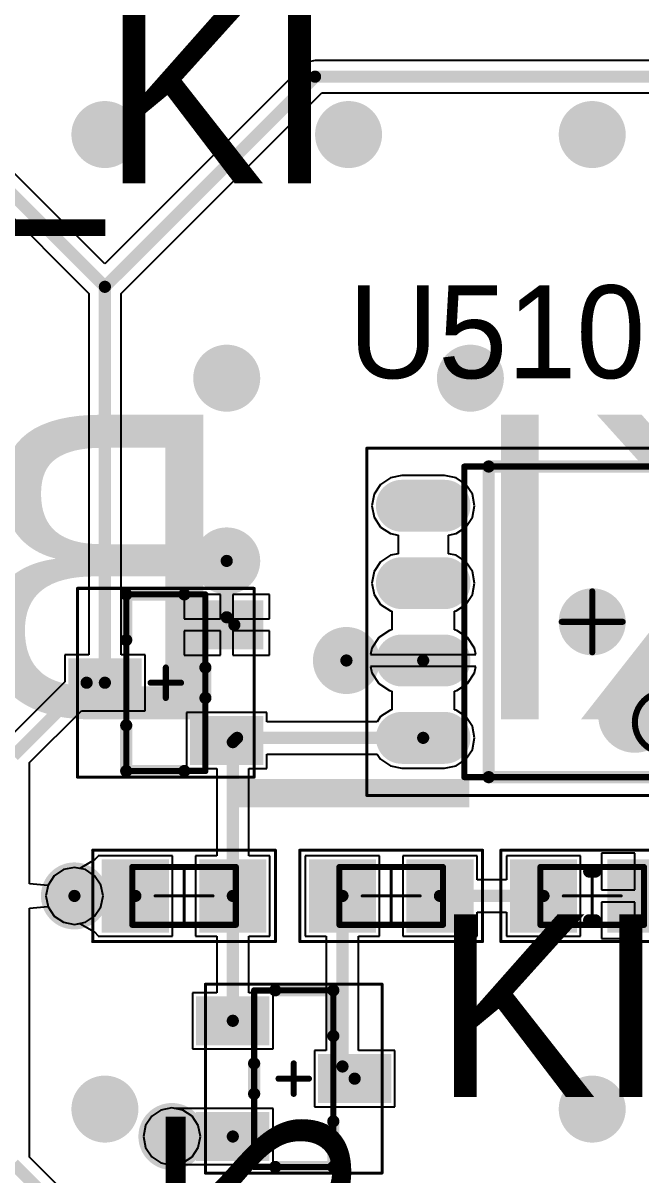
# Model space of a CAD drawing. Header units: millimetres. Extents: x 372 to 687, y 380 to 482.
# Drawn here: x 622.66 to 632.8, y 446.92 to 465.83 of the extents above; entities that cross this region are included whole.
import ezdxf

# ---------------------------------------------------------------- set-up
doc = ezdxf.new("R2010")
doc.units = ezdxf.units.MM
for name, color, linetype in [('BottomLayer', 5, 'Continuous'), ('BottomOverlay', 54, 'Continuous'), ('InternalPlane1', 76, 'Continuous'), ('InternalPlane2', 16, 'Continuous'), ('Mechanical13', 56, 'Continuous'), ('Mechanical15', 56, 'Continuous'), ('MultiLayer', 9, 'Continuous'), ('PadHoleLayer', 156, 'Continuous'), ('TopLayer', 1, 'Continuous'), ('TopOverlay', 2, 'Continuous'), ('TopPaste', 8, 'Continuous'), ('TopSolder', 216, 'Continuous'), ('ViaHoleLayer', 16, 'Continuous')]:
    doc.layers.add(name, color=color, linetype=linetype)

# ---------------------------------------------------------------- blocks, each defined once
blk = doc.blocks.new('SOIC127P590X363_8N_303')
at = {"layer": 'Mechanical13', "const_width": 0.1}
for points in [[(2.1, 2.55), (-2.1, 2.55)], [(-2.1, 2.55), (-2.1, -2.55)], [(2.1, 2.55), (2.1, -2.55)], [(2.1, -2.55), (-2.1, -2.55)]]:
    blk.add_lwpolyline(points, dxfattribs=at)
at = {"layer": 'Mechanical13'}
for points, const_width in [([(-2.125, 2.55, 1), (-2.075, 2.55, 1)], 0.05), ([(-2.125, 2.55, 1), (-2.075, 2.55, 1)], 0.05), ([(2.075, 2.55, 1), (2.125, 2.55, 1)], 0.05), ([(2.075, 2.55, 1), (2.125, 2.55, 1)], 0.05), ([(-0.7, 1.65, 1), (-1.7, 1.65, 1)], 0.1), ([(-1.725, 1.65, 1), (-1.675, 1.65, 1)], 0.05), ([(-0.725, 1.65, 1), (-0.675, 1.65, 1)], 0.05), ([(-2.125, -2.55, 1), (-2.075, -2.55, 1)], 0.05), ([(-2.125, -2.55, 1), (-2.075, -2.55, 1)], 0.05), ([(2.075, -2.55, 1), (2.125, -2.55, 1)], 0.05), ([(2.075, -2.55, 1), (2.125, -2.55, 1)], 0.05)]:
    blk.add_lwpolyline(points, format="xyb", close=True, dxfattribs=dict(at, const_width=const_width))
at = {"layer": 'Mechanical15'}
for points, const_width in [([(3.7, 2.85), (-3.7, 2.85)], 0.05), ([(-3.7, 2.85), (-3.7, -2.85)], 0.05), ([(3.7, 2.85), (3.7, -2.85)], 0.05), ([(0, 0.5), (0, -0.5)], 0.1), ([(0.5, 0), (-0.5, 0)], 0.1), ([(3.7, -2.85), (-3.7, -2.85)], 0.05)]:
    blk.add_lwpolyline(points, dxfattribs=dict(at, const_width=const_width))
for points, const_width in [([(-3.712, 2.85, 1), (-3.688, 2.85, 1)], 0.025), ([(-3.712, 2.85, 1), (-3.688, 2.85, 1)], 0.025), ([(3.688, 2.85, 1), (3.712, 2.85, 1)], 0.025), ([(3.688, 2.85, 1), (3.712, 2.85, 1)], 0.025), ([(-0.025, 0.5, 1), (0.025, 0.5, 1)], 0.05), ([(-0.525, 0, 1), (-0.475, 0, 1)], 0.05), ([(0.475, 0, 1), (0.525, 0, 1)], 0.05), ([(-0.025, -0.5, 1), (0.025, -0.5, 1)], 0.05), ([(-3.712, -2.85, 1), (-3.688, -2.85, 1)], 0.025), ([(-3.712, -2.85, 1), (-3.688, -2.85, 1)], 0.025), ([(3.688, -2.85, 1), (3.712, -2.85, 1)], 0.025), ([(3.688, -2.85, 1), (3.712, -2.85, 1)], 0.025)]:
    blk.add_lwpolyline(points, format="xyb", close=True, dxfattribs=dict(at, const_width=const_width))
at = {"layer": 'TopLayer', "const_width": 0.65}
for points in [[(-3.125, 1.905), (-2.425, 1.905)], [(2.425, 1.905), (3.125, 1.905)], [(-3.125, 0.635), (-2.425, 0.635)], [(2.425, 0.635), (3.125, 0.635)], [(-3.125, -0.635), (-2.425, -0.635)], [(2.425, -0.635), (3.125, -0.635)], [(-3.125, -1.905), (-2.425, -1.905)], [(2.425, -1.905), (3.125, -1.905)]]:
    blk.add_lwpolyline(points, dxfattribs=at)
at = {"layer": 'TopLayer', "const_width": 0.325}
for points in [[(-3.287, 1.905, 1), (-2.963, 1.905, 1)], [(-2.588, 1.905, 1), (-2.263, 1.905, 1)], [(2.262, 1.905, 1), (2.587, 1.905, 1)], [(2.962, 1.905, 1), (3.287, 1.905, 1)], [(-3.287, 0.635, 1), (-2.963, 0.635, 1)], [(-2.588, 0.635, 1), (-2.263, 0.635, 1)], [(2.262, 0.635, 1), (2.587, 0.635, 1)], [(2.962, 0.635, 1), (3.287, 0.635, 1)], [(-3.287, -0.635, 1), (-2.963, -0.635, 1)], [(-2.588, -0.635, 1), (-2.263, -0.635, 1)], [(2.262, -0.635, 1), (2.587, -0.635, 1)], [(2.962, -0.635, 1), (3.287, -0.635, 1)], [(-3.287, -1.905, 1), (-2.963, -1.905, 1)], [(-2.588, -1.905, 1), (-2.263, -1.905, 1)], [(2.262, -1.905, 1), (2.587, -1.905, 1)], [(2.962, -1.905, 1), (3.287, -1.905, 1)]]:
    blk.add_lwpolyline(points, format="xyb", close=True, dxfattribs=at)
at = {"layer": 'TopOverlay'}
for points, const_width in [([(-2.65, 2.78, 1), (-2.9, 2.78, 1)], 0.25), ([(-2.963, 2.78, 1), (-2.838, 2.78, 1)], 0.125), ([(-2.712, 2.78, 1), (-2.588, 2.78, 1)], 0.125), ([(-1.75, 2.55, 1), (-1.65, 2.55, 1)], 0.1), ([(-1.75, 2.55, 1), (-1.65, 2.55, 1)], 0.1), ([(1.65, 2.55, 1), (1.75, 2.55, 1)], 0.1), ([(1.65, 2.55, 1), (1.75, 2.55, 1)], 0.1), ([(-0.4, 1.55, 1), (-1, 1.55, 1)], 0.6), ([(-1.15, 1.55, 1), (-0.85, 1.55, 1)], 0.3), ([(-0.55, 1.55, 1), (-0.25, 1.55, 1)], 0.3), ([(-1.75, -2.55, 1), (-1.65, -2.55, 1)], 0.1), ([(-1.75, -2.55, 1), (-1.65, -2.55, 1)], 0.1), ([(1.65, -2.55, 1), (1.75, -2.55, 1)], 0.1), ([(1.65, -2.55, 1), (1.75, -2.55, 1)], 0.1)]:
    blk.add_lwpolyline(points, format="xyb", close=True, dxfattribs=dict(at, const_width=const_width))
at = {"layer": 'TopOverlay', "const_width": 0.2}
for points in [[(1.7, 2.55), (-1.7, 2.55)], [(-1.7, 2.55), (-1.7, -2.55)], [(1.7, 2.55), (1.7, -2.55)], [(1.7, -2.55), (-1.7, -2.55)]]:
    blk.add_lwpolyline(points, dxfattribs=at)
at = {"layer": 'TopPaste', "const_width": 0.65}
for points in [[(-3.125, 1.905), (-2.425, 1.905)], [(2.425, 1.905), (3.125, 1.905)], [(-3.125, 0.635), (-2.425, 0.635)], [(2.425, 0.635), (3.125, 0.635)], [(-3.125, -0.635), (-2.425, -0.635)], [(2.425, -0.635), (3.125, -0.635)], [(-3.125, -1.905), (-2.425, -1.905)], [(2.425, -1.905), (3.125, -1.905)]]:
    blk.add_lwpolyline(points, dxfattribs=at)
at = {"layer": 'TopPaste', "const_width": 0.325}
for points in [[(-3.287, 1.905, 1), (-2.963, 1.905, 1)], [(-2.588, 1.905, 1), (-2.263, 1.905, 1)], [(2.262, 1.905, 1), (2.587, 1.905, 1)], [(2.962, 1.905, 1), (3.287, 1.905, 1)], [(-3.287, 0.635, 1), (-2.963, 0.635, 1)], [(-2.588, 0.635, 1), (-2.263, 0.635, 1)], [(2.262, 0.635, 1), (2.587, 0.635, 1)], [(2.962, 0.635, 1), (3.287, 0.635, 1)], [(-3.287, -0.635, 1), (-2.963, -0.635, 1)], [(-2.588, -0.635, 1), (-2.263, -0.635, 1)], [(2.262, -0.635, 1), (2.587, -0.635, 1)], [(2.962, -0.635, 1), (3.287, -0.635, 1)], [(-3.287, -1.905, 1), (-2.963, -1.905, 1)], [(-2.588, -1.905, 1), (-2.263, -1.905, 1)], [(2.262, -1.905, 1), (2.587, -1.905, 1)], [(2.962, -1.905, 1), (3.287, -1.905, 1)]]:
    blk.add_lwpolyline(points, format="xyb", close=True, dxfattribs=at)
at = {"layer": 'TopSolder', "const_width": 0.853}
for points in [[(-3.125, 1.905), (-2.425, 1.905)], [(2.425, 1.905), (3.125, 1.905)], [(-3.125, 0.635), (-2.425, 0.635)], [(2.425, 0.635), (3.125, 0.635)], [(-3.125, -0.635), (-2.425, -0.635)], [(2.425, -0.635), (3.125, -0.635)], [(-3.125, -1.905), (-2.425, -1.905)], [(2.425, -1.905), (3.125, -1.905)]]:
    blk.add_lwpolyline(points, dxfattribs=at)
at = {"layer": 'TopSolder', "const_width": 0.427}
for points in [[(-3.338, 1.905, 1), (-2.912, 1.905, 1)], [(-2.638, 1.905, 1), (-2.212, 1.905, 1)], [(2.212, 1.905, 1), (2.638, 1.905, 1)], [(2.912, 1.905, 1), (3.338, 1.905, 1)], [(-3.338, 0.635, 1), (-2.912, 0.635, 1)], [(-2.638, 0.635, 1), (-2.212, 0.635, 1)], [(2.212, 0.635, 1), (2.638, 0.635, 1)], [(2.912, 0.635, 1), (3.338, 0.635, 1)], [(-3.338, -0.635, 1), (-2.912, -0.635, 1)], [(-2.638, -0.635, 1), (-2.212, -0.635, 1)], [(2.212, -0.635, 1), (2.638, -0.635, 1)], [(2.912, -0.635, 1), (3.338, -0.635, 1)], [(-3.338, -1.905, 1), (-2.912, -1.905, 1)], [(-2.638, -1.905, 1), (-2.212, -1.905, 1)], [(2.212, -1.905, 1), (2.638, -1.905, 1)], [(2.912, -1.905, 1), (3.338, -1.905, 1)]]:
    blk.add_lwpolyline(points, format="xyb", close=True, dxfattribs=at)
blk = doc.blocks.new('RESC0603_1608__N_310')
at = {"layer": 'Mechanical13', "const_width": 0.1}
for points in [[(0.85, 0.475), (-0.85, 0.475)], [(-0.85, 0.475), (-0.85, -0.475)], [(0.85, 0.475), (0.85, -0.475)], [(0.85, -0.475), (-0.85, -0.475)]]:
    blk.add_lwpolyline(points, dxfattribs=at)
at = {"layer": 'Mechanical13', "const_width": 0.05}
for points in [[(-0.875, 0.475, 1), (-0.825, 0.475, 1)], [(-0.875, 0.475, 1), (-0.825, 0.475, 1)], [(0.825, 0.475, 1), (0.875, 0.475, 1)], [(0.825, 0.475, 1), (0.875, 0.475, 1)], [(-0.875, -0.475, 1), (-0.825, -0.475, 1)], [(-0.875, -0.475, 1), (-0.825, -0.475, 1)], [(0.825, -0.475, 1), (0.875, -0.475, 1)], [(0.825, -0.475, 1), (0.875, -0.475, 1)]]:
    blk.add_lwpolyline(points, format="xyb", close=True, dxfattribs=at)
at = {"layer": 'Mechanical15', "const_width": 0.05}
for points in [[(1.5, 0.75), (-1.5, 0.75)], [(-1.5, 0.75), (-1.5, -0.75)], [(1.5, 0.75), (1.5, -0.75)], [(0, 0.475), (0, -0.475)], [(0.475, 0), (-0.475, 0)], [(1.5, -0.75), (-1.5, -0.75)]]:
    blk.add_lwpolyline(points, dxfattribs=at)
at = {"layer": 'Mechanical15', "const_width": 0.025}
for points in [[(-1.512, 0.75, 1), (-1.488, 0.75, 1)], [(-1.512, 0.75, 1), (-1.488, 0.75, 1)], [(1.488, 0.75, 1), (1.513, 0.75, 1)], [(1.488, 0.75, 1), (1.513, 0.75, 1)], [(-0.012, 0.475, 1), (0.013, 0.475, 1)], [(-0.487, 0, 1), (-0.462, 0, 1)], [(0.463, 0, 1), (0.488, 0, 1)], [(-0.012, -0.475, 1), (0.013, -0.475, 1)], [(-1.512, -0.75, 1), (-1.488, -0.75, 1)], [(-1.512, -0.75, 1), (-1.488, -0.75, 1)], [(1.488, -0.75, 1), (1.513, -0.75, 1)], [(1.488, -0.75, 1), (1.513, -0.75, 1)]]:
    blk.add_lwpolyline(points, format="xyb", close=True, dxfattribs=at)
at = {"layer": 'TopLayer'}
for points in [[(-0.35, -0.5), (-0.35, 0.5), (-1.25, -0.5), (-1.25, 0.5)], [(1.25, -0.5), (1.25, 0.5), (0.35, -0.5), (0.35, 0.5)]]:
    blk.add_solid(points, dxfattribs=at)
at = {"layer": 'TopPaste'}
for points in [[(-0.35, -0.5), (-0.35, 0.5), (-1.25, -0.5), (-1.25, 0.5)], [(1.25, -0.5), (1.25, 0.5), (0.35, -0.5), (0.35, 0.5)]]:
    blk.add_solid(points, dxfattribs=at)
at = {"layer": 'TopSolder'}
for points in [[(-0.248, -0.602), (-0.248, 0.602), (-1.352, -0.602), (-1.352, 0.602)], [(1.352, -0.602), (1.352, 0.602), (0.248, -0.602), (0.248, 0.602)]]:
    blk.add_solid(points, dxfattribs=at)
blk = doc.blocks.new('SOT23_3_N_355')
at = {"layer": 'Mechanical13', "const_width": 0.1}
for points in [[(-1.45, -0.65), (-1.45, 0.65)], [(1.45, 0.65), (-1.45, 0.65)], [(1.45, -0.65), (1.45, 0.65)], [(1.45, -0.65), (-1.45, -0.65)]]:
    blk.add_lwpolyline(points, dxfattribs=at)
at = {"layer": 'Mechanical13', "const_width": 0.05}
for points in [[(-1.475, 0.65, 1), (-1.425, 0.65, 1)], [(-1.475, 0.65, 1), (-1.425, 0.65, 1)], [(1.425, 0.65, 1), (1.475, 0.65, 1)], [(1.425, 0.65, 1), (1.475, 0.65, 1)], [(-1.475, -0.65, 1), (-1.425, -0.65, 1)], [(-1.475, -0.65, 1), (-1.425, -0.65, 1)], [(1.425, -0.65, 1), (1.475, -0.65, 1)], [(1.425, -0.65, 1), (1.475, -0.65, 1)]]:
    blk.add_lwpolyline(points, format="xyb", close=True, dxfattribs=at)
at = {"layer": 'Mechanical15'}
for points, const_width in [([(1.55, 1.45), (-1.55, 1.45)], 0.05), ([(-1.55, -1.45), (-1.55, 1.45)], 0.05), ([(1.55, -1.45), (1.55, 1.45)], 0.05), ([(0, -0.25), (0, 0.25)], 0.1), ([(0.25, 0), (-0.25, 0)], 0.1), ([(1.55, -1.45), (-1.55, -1.45)], 0.05)]:
    blk.add_lwpolyline(points, dxfattribs=dict(at, const_width=const_width))
for points, const_width in [([(-1.562, 1.45, 1), (-1.538, 1.45, 1)], 0.025), ([(-1.562, 1.45, 1), (-1.538, 1.45, 1)], 0.025), ([(1.538, 1.45, 1), (1.562, 1.45, 1)], 0.025), ([(1.538, 1.45, 1), (1.562, 1.45, 1)], 0.025), ([(-0.025, 0.25, 1), (0.025, 0.25, 1)], 0.05), ([(-0.275, 0, 1), (-0.225, 0, 1)], 0.05), ([(0.225, 0, 1), (0.275, 0, 1)], 0.05), ([(-0.025, -0.25, 1), (0.025, -0.25, 1)], 0.05), ([(-1.562, -1.45, 1), (-1.538, -1.45, 1)], 0.025), ([(-1.562, -1.45, 1), (-1.538, -1.45, 1)], 0.025), ([(1.538, -1.45, 1), (1.562, -1.45, 1)], 0.025), ([(1.538, -1.45, 1), (1.562, -1.45, 1)], 0.025)]:
    blk.add_lwpolyline(points, format="xyb", close=True, dxfattribs=dict(at, const_width=const_width))
at = {"layer": 'PadHoleLayer'}
for points in [[(-0.95, 1), (-0.95, 1), (-0.95, 1), (-0.95, 1)], [(0.95, 1), (0.95, 1), (0.95, 1), (0.95, 1)], [(0, -1), (0, -1), (0, -1), (0, -1)]]:
    blk.add_lwpolyline(points, close=True, dxfattribs=at)
at = {"layer": 'TopLayer'}
for points in [[(-1.25, 0.5), (-0.65, 0.5), (-1.25, 1.5), (-0.65, 1.5)], [(1.25, 1.5), (0.65, 1.5), (1.25, 0.5), (0.65, 0.5)], [(-0.3, -1.5), (0.3, -1.5), (-0.3, -0.5), (0.3, -0.5)]]:
    blk.add_solid(points, dxfattribs=at)
at = {"layer": 'TopOverlay', "const_width": 0.2}
for points in [[(0.25, 0.65), (-0.25, 0.65)], [(-1.45, -0.65), (-1.45, 0.304)], [(1.45, -0.65), (1.45, 0.304)], [(-0.7, -0.65), (-1.45, -0.65)], [(1.45, -0.65), (0.7, -0.65)]]:
    blk.add_lwpolyline(points, dxfattribs=at)
at = {"layer": 'TopOverlay', "const_width": 0.1}
for points in [[(-0.3, 0.65, 1), (-0.2, 0.65, 1)], [(0.2, 0.65, 1), (0.3, 0.65, 1)], [(-1.5, 0.304, 1), (-1.4, 0.304, 1)], [(1.4, 0.304, 1), (1.5, 0.304, 1)], [(-1.5, -0.65, 1), (-1.4, -0.65, 1)], [(-1.5, -0.65, 1), (-1.4, -0.65, 1)], [(-0.75, -0.65, 1), (-0.65, -0.65, 1)], [(0.65, -0.65, 1), (0.75, -0.65, 1)], [(1.4, -0.65, 1), (1.5, -0.65, 1)], [(1.4, -0.65, 1), (1.5, -0.65, 1)]]:
    blk.add_lwpolyline(points, format="xyb", close=True, dxfattribs=at)
at = {"layer": 'TopPaste'}
for points in [[(-1.2, 0.55), (-0.7, 0.55), (-1.2, 1.45), (-0.7, 1.45)], [(1.2, 1.45), (0.7, 1.45), (1.2, 0.55), (0.7, 0.55)], [(-0.25, -1.45), (0.25, -1.45), (-0.25, -0.55), (0.25, -0.55)]]:
    blk.add_solid(points, dxfattribs=at)
at = {"layer": 'TopSolder'}
for points in [[(-1.352, 0.398), (-0.548, 0.398), (-1.352, 1.602), (-0.548, 1.602)], [(1.352, 1.602), (0.548, 1.602), (1.352, 0.398), (0.548, 0.398)], [(-0.402, -1.602), (0.402, -1.602), (-0.402, -0.398), (0.402, -0.398)]]:
    blk.add_solid(points, dxfattribs=at)
blk = doc.blocks.new('I_LEDC0603_1608__N_449')
at = {"layer": 'Mechanical13', "const_width": 0.1}
for points in [[(-0.85, 0.475), (0.85, 0.475)], [(-0.85, -0.475), (-0.85, 0.475)], [(0.85, -0.475), (0.85, 0.475)], [(-0.85, -0.475), (0.85, -0.475)]]:
    blk.add_lwpolyline(points, dxfattribs=at)
at = {"layer": 'Mechanical13', "const_width": 0.05}
for points in [[(-0.875, 0.475, 1), (-0.825, 0.475, 1)], [(-0.875, 0.475, 1), (-0.825, 0.475, 1)], [(0.825, 0.475, 1), (0.875, 0.475, 1)], [(0.825, 0.475, 1), (0.875, 0.475, 1)], [(-0.875, -0.475, 1), (-0.825, -0.475, 1)], [(-0.875, -0.475, 1), (-0.825, -0.475, 1)], [(0.825, -0.475, 1), (0.875, -0.475, 1)], [(0.825, -0.475, 1), (0.875, -0.475, 1)]]:
    blk.add_lwpolyline(points, format="xyb", close=True, dxfattribs=at)
at = {"layer": 'Mechanical15', "const_width": 0.05}
for points in [[(-1.5, 0.75), (1.5, 0.75)], [(-1.5, -0.75), (-1.5, 0.75)], [(1.5, -0.75), (1.5, 0.75)], [(0, -0.475), (0, 0.475)], [(-0.475, 0), (0.475, 0)], [(-1.5, -0.75), (1.5, -0.75)]]:
    blk.add_lwpolyline(points, dxfattribs=at)
at = {"layer": 'Mechanical15', "const_width": 0.025}
for points in [[(-1.512, 0.75, 1), (-1.488, 0.75, 1)], [(-1.512, 0.75, 1), (-1.488, 0.75, 1)], [(1.488, 0.75, 1), (1.513, 0.75, 1)], [(1.488, 0.75, 1), (1.513, 0.75, 1)], [(-0.012, 0.475, 1), (0.013, 0.475, 1)], [(-0.487, 0, 1), (-0.462, 0, 1)], [(0.463, 0, 1), (0.488, 0, 1)], [(-0.012, -0.475, 1), (0.013, -0.475, 1)], [(-1.512, -0.75, 1), (-1.488, -0.75, 1)], [(-1.512, -0.75, 1), (-1.488, -0.75, 1)], [(1.488, -0.75, 1), (1.513, -0.75, 1)], [(1.488, -0.75, 1), (1.513, -0.75, 1)]]:
    blk.add_lwpolyline(points, format="xyb", close=True, dxfattribs=at)
at = {"layer": 'TopLayer'}
for points in [[(-0.35, -0.5), (-0.35, 0.5), (-1.25, -0.5), (-1.25, 0.5)], [(1.25, -0.5), (1.25, 0.5), (0.35, -0.5), (0.35, 0.5)]]:
    blk.add_solid(points, dxfattribs=at)
at = {"layer": 'TopOverlay', "const_width": 0.2}
for points in [[(1.651, -0.508), (1.651, 0.508)], [(-0.05, 0.4), (0.05, 0.4)], [(-0.05, -0.4), (0.05, -0.4)]]:
    blk.add_lwpolyline(points, dxfattribs=at)
at = {"layer": 'TopOverlay', "const_width": 0.1}
for points in [[(1.601, 0.508, 1), (1.701, 0.508, 1)], [(-0.1, 0.4, 1), (0, 0.4, 1)], [(0, 0.4, 1), (0.1, 0.4, 1)], [(-0.1, -0.4, 1), (0, -0.4, 1)], [(0, -0.4, 1), (0.1, -0.4, 1)], [(1.601, -0.508, 1), (1.701, -0.508, 1)]]:
    blk.add_lwpolyline(points, format="xyb", close=True, dxfattribs=at)
at = {"layer": 'TopPaste'}
for points in [[(-0.35, -0.5), (-0.35, 0.5), (-1.25, -0.5), (-1.25, 0.5)], [(1.25, -0.5), (1.25, 0.5), (0.35, -0.5), (0.35, 0.5)]]:
    blk.add_solid(points, dxfattribs=at)
at = {"layer": 'TopSolder'}
for points in [[(-0.248, -0.602), (-0.248, 0.602), (-1.352, -0.602), (-1.352, 0.602)], [(1.352, -0.602), (1.352, 0.602), (0.248, -0.602), (0.248, 0.602)]]:
    blk.add_solid(points, dxfattribs=at)
blk = doc.blocks.new('SOT23_3_N_450')
at = {"layer": 'Mechanical13', "const_width": 0.1}
for points in [[(-1.45, 0.65), (-1.45, -0.65)], [(-1.45, 0.65), (1.45, 0.65)], [(1.45, 0.65), (1.45, -0.65)], [(-1.45, -0.65), (1.45, -0.65)]]:
    blk.add_lwpolyline(points, dxfattribs=at)
at = {"layer": 'Mechanical13', "const_width": 0.05}
for points in [[(-1.475, 0.65, 1), (-1.425, 0.65, 1)], [(-1.475, 0.65, 1), (-1.425, 0.65, 1)], [(1.425, 0.65, 1), (1.475, 0.65, 1)], [(1.425, 0.65, 1), (1.475, 0.65, 1)], [(-1.475, -0.65, 1), (-1.425, -0.65, 1)], [(-1.475, -0.65, 1), (-1.425, -0.65, 1)], [(1.425, -0.65, 1), (1.475, -0.65, 1)], [(1.425, -0.65, 1), (1.475, -0.65, 1)]]:
    blk.add_lwpolyline(points, format="xyb", close=True, dxfattribs=at)
at = {"layer": 'Mechanical15'}
for points, const_width in [([(-1.55, 1.45), (1.55, 1.45)], 0.05), ([(-1.55, 1.45), (-1.55, -1.45)], 0.05), ([(1.55, 1.45), (1.55, -1.45)], 0.05), ([(0, 0.25), (0, -0.25)], 0.1), ([(-0.25, 0), (0.25, 0)], 0.1), ([(-1.55, -1.45), (1.55, -1.45)], 0.05)]:
    blk.add_lwpolyline(points, dxfattribs=dict(at, const_width=const_width))
for points, const_width in [([(-1.562, 1.45, 1), (-1.538, 1.45, 1)], 0.025), ([(-1.562, 1.45, 1), (-1.538, 1.45, 1)], 0.025), ([(1.538, 1.45, 1), (1.562, 1.45, 1)], 0.025), ([(1.538, 1.45, 1), (1.562, 1.45, 1)], 0.025), ([(-0.025, 0.25, 1), (0.025, 0.25, 1)], 0.05), ([(-0.275, 0, 1), (-0.225, 0, 1)], 0.05), ([(0.225, 0, 1), (0.275, 0, 1)], 0.05), ([(-0.025, -0.25, 1), (0.025, -0.25, 1)], 0.05), ([(-1.562, -1.45, 1), (-1.538, -1.45, 1)], 0.025), ([(-1.562, -1.45, 1), (-1.538, -1.45, 1)], 0.025), ([(1.538, -1.45, 1), (1.562, -1.45, 1)], 0.025), ([(1.538, -1.45, 1), (1.562, -1.45, 1)], 0.025)]:
    blk.add_lwpolyline(points, format="xyb", close=True, dxfattribs=dict(at, const_width=const_width))
at = {"layer": 'PadHoleLayer'}
for points in [[(-0.95, 1), (-0.95, 1), (-0.95, 1), (-0.95, 1)], [(0.95, 1), (0.95, 1), (0.95, 1), (0.95, 1)], [(0, -1), (0, -1), (0, -1), (0, -1)]]:
    blk.add_lwpolyline(points, close=True, dxfattribs=at)
at = {"layer": 'TopLayer'}
for points in [[(-1.25, 0.5), (-0.65, 0.5), (-1.25, 1.5), (-0.65, 1.5)], [(1.25, 1.5), (0.65, 1.5), (1.25, 0.5), (0.65, 0.5)], [(-0.3, -1.5), (0.3, -1.5), (-0.3, -0.5), (0.3, -0.5)]]:
    blk.add_solid(points, dxfattribs=at)
at = {"layer": 'TopOverlay', "const_width": 0.2}
for points in [[(-0.25, 0.65), (0.25, 0.65)], [(-1.45, 0.304), (-1.45, -0.65)], [(1.45, 0.304), (1.45, -0.65)], [(-1.45, -0.65), (-0.7, -0.65)], [(0.7, -0.65), (1.45, -0.65)]]:
    blk.add_lwpolyline(points, dxfattribs=at)
at = {"layer": 'TopOverlay', "const_width": 0.1}
for points in [[(-0.3, 0.65, 1), (-0.2, 0.65, 1)], [(0.2, 0.65, 1), (0.3, 0.65, 1)], [(-1.5, 0.304, 1), (-1.4, 0.304, 1)], [(1.4, 0.304, 1), (1.5, 0.304, 1)], [(-1.5, -0.65, 1), (-1.4, -0.65, 1)], [(-1.5, -0.65, 1), (-1.4, -0.65, 1)], [(-0.75, -0.65, 1), (-0.65, -0.65, 1)], [(0.65, -0.65, 1), (0.75, -0.65, 1)], [(1.4, -0.65, 1), (1.5, -0.65, 1)], [(1.4, -0.65, 1), (1.5, -0.65, 1)]]:
    blk.add_lwpolyline(points, format="xyb", close=True, dxfattribs=at)
at = {"layer": 'TopPaste'}
for points in [[(-1.2, 0.55), (-0.7, 0.55), (-1.2, 1.45), (-0.7, 1.45)], [(1.2, 1.45), (0.7, 1.45), (1.2, 0.55), (0.7, 0.55)], [(-0.25, -1.45), (0.25, -1.45), (-0.25, -0.55), (0.25, -0.55)]]:
    blk.add_solid(points, dxfattribs=at)
at = {"layer": 'TopSolder'}
for points in [[(-1.352, 0.398), (-0.548, 0.398), (-1.352, 1.602), (-0.548, 1.602)], [(1.352, 1.602), (0.548, 1.602), (1.352, 0.398), (0.548, 0.398)], [(-0.402, -1.602), (0.402, -1.602), (-0.402, -0.398), (0.402, -0.398)]]:
    blk.add_solid(points, dxfattribs=at)
blk = doc.blocks.new('RESC0603_1608__N_451')
at = {"layer": 'Mechanical13', "const_width": 0.1}
for points in [[(-0.85, 0.475), (-0.85, -0.475)], [(0.85, 0.475), (-0.85, 0.475)], [(0.85, 0.475), (0.85, -0.475)], [(0.85, -0.475), (-0.85, -0.475)]]:
    blk.add_lwpolyline(points, dxfattribs=at)
at = {"layer": 'Mechanical13', "const_width": 0.05}
for points in [[(-0.875, 0.475, 1), (-0.825, 0.475, 1)], [(-0.875, 0.475, 1), (-0.825, 0.475, 1)], [(0.825, 0.475, 1), (0.875, 0.475, 1)], [(0.825, 0.475, 1), (0.875, 0.475, 1)], [(-0.875, -0.475, 1), (-0.825, -0.475, 1)], [(-0.875, -0.475, 1), (-0.825, -0.475, 1)], [(0.825, -0.475, 1), (0.875, -0.475, 1)], [(0.825, -0.475, 1), (0.875, -0.475, 1)]]:
    blk.add_lwpolyline(points, format="xyb", close=True, dxfattribs=at)
at = {"layer": 'Mechanical15', "const_width": 0.05}
for points in [[(-1.5, 0.75), (-1.5, -0.75)], [(1.5, 0.75), (-1.5, 0.75)], [(1.5, 0.75), (1.5, -0.75)], [(0, 0.475), (0, -0.475)], [(0.475, 0), (-0.475, 0)], [(1.5, -0.75), (-1.5, -0.75)]]:
    blk.add_lwpolyline(points, dxfattribs=at)
at = {"layer": 'Mechanical15', "const_width": 0.025}
for points in [[(-1.512, 0.75, 1), (-1.488, 0.75, 1)], [(-1.512, 0.75, 1), (-1.488, 0.75, 1)], [(1.488, 0.75, 1), (1.513, 0.75, 1)], [(1.488, 0.75, 1), (1.513, 0.75, 1)], [(-0.012, 0.475, 1), (0.013, 0.475, 1)], [(-0.487, 0, 1), (-0.462, 0, 1)], [(0.463, 0, 1), (0.488, 0, 1)], [(-0.012, -0.475, 1), (0.013, -0.475, 1)], [(-1.512, -0.75, 1), (-1.488, -0.75, 1)], [(-1.512, -0.75, 1), (-1.488, -0.75, 1)], [(1.488, -0.75, 1), (1.513, -0.75, 1)], [(1.488, -0.75, 1), (1.513, -0.75, 1)]]:
    blk.add_lwpolyline(points, format="xyb", close=True, dxfattribs=at)
at = {"layer": 'TopLayer'}
for points in [[(-0.35, -0.5), (-0.35, 0.5), (-1.25, -0.5), (-1.25, 0.5)], [(1.25, -0.5), (1.25, 0.5), (0.35, -0.5), (0.35, 0.5)]]:
    blk.add_solid(points, dxfattribs=at)
at = {"layer": 'TopPaste'}
for points in [[(-0.35, -0.5), (-0.35, 0.5), (-1.25, -0.5), (-1.25, 0.5)], [(1.25, -0.5), (1.25, 0.5), (0.35, -0.5), (0.35, 0.5)]]:
    blk.add_solid(points, dxfattribs=at)
at = {"layer": 'TopSolder'}
for points in [[(-0.248, -0.602), (-0.248, 0.602), (-1.352, -0.602), (-1.352, 0.602)], [(1.352, -0.602), (1.352, 0.602), (0.248, -0.602), (0.248, 0.602)]]:
    blk.add_solid(points, dxfattribs=at)

msp = doc.modelspace()

# ---------------------------------------------------------------- linework, layer by layer
at = {"layer": 'BottomLayer'}
for p, q in [((623.168, 451.832), (623.067, 451.679)), ((623.321, 451.933), (623.168, 451.832)), ((623.5, 451.969), (623.321, 451.933)), ((623.679, 451.933), (623.5, 451.969)), ((623.832, 451.832), (623.679, 451.933)), ((623.933, 451.679), (623.832, 451.832)), ((623.067, 451.679), (623.031, 451.5)), ((623.969, 451.5), (623.933, 451.679)), ((623.031, 451.5), (623.067, 451.321)), ((623.933, 451.321), (623.969, 451.5)), ((623.067, 451.321), (623.168, 451.168)), ((623.832, 451.168), (623.933, 451.321)), ((623.168, 451.168), (623.321, 451.067)), ((623.321, 451.067), (623.5, 451.031)), ((623.5, 451.031), (623.679, 451.067)), ((623.679, 451.067), (623.832, 451.168)), ((624.768, 447.882), (624.667, 447.729)), ((624.921, 447.983), (624.768, 447.882)), ((625.1, 448.019), (624.921, 447.983)), ((625.279, 447.983), (625.1, 448.019)), ((625.432, 447.882), (625.279, 447.983)), ((625.533, 447.729), (625.432, 447.882)), ((624.667, 447.729), (624.631, 447.55)), ((625.569, 447.55), (625.533, 447.729)), ((624.631, 447.55), (624.667, 447.371)), ((625.533, 447.371), (625.569, 447.55)), ((624.667, 447.371), (624.768, 447.218)), ((625.432, 447.218), (625.533, 447.371)), ((624.768, 447.218), (624.921, 447.117)), ((624.921, 447.117), (625.1, 447.081)), ((625.1, 447.081), (625.279, 447.117)), ((625.279, 447.117), (625.432, 447.218))]:
    msp.add_line(p, q, dxfattribs=at)
at = {"layer": 'BottomLayer', "const_width": 0.3}
for points in [[(623.85, 464, 1), (624.15, 464, 1)], [(627.85, 464, 1), (628.15, 464, 1)], [(631.85, 464, 1), (632.15, 464, 1)], [(625.85, 460, 1), (626.15, 460, 1)], [(629.85, 460, 1), (630.15, 460, 1)], [(625.85, 457, 1), (626.15, 457, 1)], [(631.85, 456, 1), (632.15, 456, 1)], [(627.815, 455.365, 1), (628.115, 455.365, 1)], [(623.35, 451.5, 1), (623.65, 451.5, 1)], [(623.85, 448, 1), (624.15, 448, 1)], [(631.85, 448, 1), (632.15, 448, 1)], [(624.95, 447.55, 1), (625.25, 447.55, 1)]]:
    msp.add_lwpolyline(points, format="xyb", close=True, dxfattribs=at)
at = {"layer": 'InternalPlane1', "const_width": 0.55}
for points in [[(623.725, 464, 1), (624.275, 464, 1)], [(627.725, 464, 1), (628.275, 464, 1)], [(631.725, 464, 1), (632.275, 464, 1)], [(625.725, 460, 1), (626.275, 460, 1)], [(629.725, 460, 1), (630.275, 460, 1)], [(625.725, 457, 1), (626.275, 457, 1)], [(631.725, 456, 1), (632.275, 456, 1)], [(627.69, 455.365, 1), (628.24, 455.365, 1)], [(623.225, 451.5, 1), (623.775, 451.5, 1)], [(623.725, 448, 1), (624.275, 448, 1)], [(631.725, 448, 1), (632.275, 448, 1)], [(624.825, 447.55, 1), (625.375, 447.55, 1)]]:
    msp.add_lwpolyline(points, format="xyb", close=True, dxfattribs=at)
at = {"layer": 'InternalPlane2', "const_width": 0.55}
for points in [[(623.725, 464, 1), (624.275, 464, 1)], [(627.725, 464, 1), (628.275, 464, 1)], [(631.725, 464, 1), (632.275, 464, 1)], [(625.725, 460, 1), (626.275, 460, 1)], [(629.725, 460, 1), (630.275, 460, 1)], [(625.725, 457, 1), (626.275, 457, 1)], [(631.725, 456, 1), (632.275, 456, 1)], [(627.69, 455.365, 1), (628.24, 455.365, 1)], [(623.725, 448, 1), (624.275, 448, 1)], [(631.725, 448, 1), (632.275, 448, 1)]]:
    msp.add_lwpolyline(points, format="xyb", close=True, dxfattribs=at)
at = {"layer": 'MultiLayer', "const_width": 0.3}
for points in [[(623.85, 464, 1), (624.15, 464, 1)], [(627.85, 464, 1), (628.15, 464, 1)], [(631.85, 464, 1), (632.15, 464, 1)], [(625.85, 460, 1), (626.15, 460, 1)], [(629.85, 460, 1), (630.15, 460, 1)], [(625.85, 457, 1), (626.15, 457, 1)], [(631.85, 456, 1), (632.15, 456, 1)], [(627.815, 455.365, 1), (628.115, 455.365, 1)], [(623.35, 451.5, 1), (623.65, 451.5, 1)], [(623.85, 448, 1), (624.15, 448, 1)], [(631.85, 448, 1), (632.15, 448, 1)], [(624.95, 447.55, 1), (625.25, 447.55, 1)]]:
    msp.add_lwpolyline(points, format="xyb", close=True, dxfattribs=at)
at = {"layer": 'TopLayer'}
for p, q in [((624, 461.875), (620.287, 465.587)), ((619.99, 465.135), (623.735, 461.39)), ((627.263, 465.137), (624, 461.875)), ((627.349, 465.195), (627.263, 465.137)), ((627.45, 465.215), (627.349, 465.195)), ((665.84, 465.215), (627.45, 465.215)), ((627.45, 465.215), (627.45, 465.215)), ((624.265, 461.39), (627.56, 464.685)), ((627.56, 464.685), (645.3, 464.685)), ((623.735, 461.39), (623.735, 455.46)), ((624.265, 455.46), (624.265, 461.39)), ((628.525, 458.255), (628.418, 458.094)), ((628.686, 458.362), (628.525, 458.255)), ((628.875, 458.4), (628.686, 458.362)), ((629.575, 458.4), (628.875, 458.4)), ((629.764, 458.362), (629.575, 458.4)), ((629.925, 458.255), (629.764, 458.362)), ((630.032, 458.094), (629.925, 458.255)), ((628.418, 458.094), (628.381, 457.905)), ((630.07, 457.905), (630.032, 458.094)), ((628.381, 457.905), (628.418, 457.716)), ((630.032, 457.716), (630.07, 457.905)), ((628.418, 457.716), (628.525, 457.555)), ((629.925, 457.555), (630.032, 457.716)), ((628.525, 457.555), (628.686, 457.448)), ((629.764, 457.448), (629.925, 457.555)), ((628.686, 457.448), (628.812, 457.423)), ((628.812, 457.423), (628.812, 457.117)), ((629.638, 457.423), (629.764, 457.448)), ((629.638, 457.117), (629.638, 457.423)), ((628.812, 457.117), (628.686, 457.092)), ((629.764, 457.092), (629.638, 457.117)), ((628.525, 456.985), (628.418, 456.824)), ((628.686, 457.092), (628.525, 456.985)), ((629.925, 456.985), (629.764, 457.092)), ((630.032, 456.824), (629.925, 456.985)), ((628.418, 456.824), (628.381, 456.635)), ((630.07, 456.635), (630.032, 456.824)), ((628.381, 456.635), (628.418, 456.446)), ((630.032, 456.446), (630.07, 456.635)), ((625.9, 456.45), (625.3, 456.45)), ((625.3, 456.45), (625.3, 456.05)), ((625.9, 456.05), (625.9, 456.45)), ((626.7, 456.45), (626.1, 456.45)), ((626.1, 456.45), (626.1, 456.05)), ((626.7, 456.05), (626.7, 456.45)), ((628.418, 456.446), (628.525, 456.285)), ((629.925, 456.285), (630.032, 456.446)), ((628.525, 456.285), (628.686, 456.178)), ((628.686, 456.178), (628.71, 456.173)), ((628.71, 456.173), (628.71, 455.867)), ((629.74, 456.173), (629.764, 456.178)), ((629.74, 455.867), (629.74, 456.173)), ((629.764, 456.178), (629.925, 456.285)), ((625.3, 456.05), (625.9, 456.05)), ((626.1, 456.05), (626.7, 456.05)), ((625.9, 455.85), (625.3, 455.85)), ((625.3, 455.85), (625.3, 455.45)), ((625.9, 455.45), (625.9, 455.85)), ((626.7, 455.85), (626.1, 455.85)), ((626.1, 455.85), (626.1, 455.45)), ((626.7, 455.45), (626.7, 455.85)), ((628.67, 455.86), (628.497, 455.744)), ((628.71, 455.867), (628.67, 455.86)), ((629.78, 455.86), (629.74, 455.867)), ((629.954, 455.744), (629.78, 455.86)), ((628.497, 455.744), (628.38, 455.57)), ((630.07, 455.57), (629.954, 455.744)), ((623.735, 455.46), (623.34, 455.46)), ((623.34, 455.46), (623.34, 455.015)), ((624.66, 455.46), (624.265, 455.46)), ((624.66, 454.54), (624.66, 455.46)), ((625.3, 455.45), (625.9, 455.45)), ((626.1, 455.45), (626.7, 455.45)), ((628.38, 455.57), (628.36, 455.465)), ((628.36, 455.465), (629.225, 455.465)), ((629.225, 455.465), (630.09, 455.465)), ((630.09, 455.465), (630.07, 455.57)), ((629.225, 455.265), (628.36, 455.265)), ((628.36, 455.265), (628.38, 455.16)), ((630.09, 455.265), (629.225, 455.265)), ((630.07, 455.16), (630.09, 455.265)), ((628.38, 455.16), (628.497, 454.986)), ((629.954, 454.986), (630.07, 455.16)), ((623.34, 455.015), (622.313, 453.987)), ((628.497, 454.986), (628.67, 454.87)), ((628.67, 454.87), (628.71, 454.863)), ((628.71, 454.863), (628.71, 454.557)), ((629.74, 454.863), (629.78, 454.87)), ((629.74, 454.557), (629.74, 454.863)), ((629.78, 454.87), (629.954, 454.986)), ((622.765, 453.69), (623.615, 454.54)), ((623.615, 454.54), (624.66, 454.54)), ((626.66, 454.51), (625.34, 454.51)), ((625.34, 454.51), (625.34, 453.59)), ((626.66, 454.36), (626.66, 454.51)), ((628.686, 454.552), (628.525, 454.445)), ((628.71, 454.557), (628.686, 454.552)), ((629.764, 454.552), (629.74, 454.557)), ((629.925, 454.445), (629.764, 454.552)), ((628.469, 454.36), (626.66, 454.36)), ((628.525, 454.445), (628.469, 454.36)), ((630.032, 454.284), (629.925, 454.445)), ((630.07, 454.095), (630.032, 454.284)), ((630.032, 453.906), (630.07, 454.095)), ((629.925, 453.745), (630.032, 453.906)), ((626.66, 453.59), (626.66, 453.83)), ((626.66, 453.83), (628.469, 453.83)), ((628.469, 453.83), (628.525, 453.745)), ((628.525, 453.745), (628.686, 453.638)), ((629.764, 453.638), (629.925, 453.745)), ((622.765, 451.701), (622.765, 453.69)), ((625.34, 453.59), (625.835, 453.59)), ((625.835, 453.59), (625.835, 452.16)), ((626.365, 452.16), (626.365, 453.59)), ((626.365, 453.59), (626.66, 453.59)), ((628.686, 453.638), (628.875, 453.6)), ((628.875, 453.6), (629.575, 453.6)), ((629.575, 453.6), (629.764, 453.638)), ((632.7, 452.2), (632.15, 452.2)), ((632.15, 452.2), (632.15, 451.6)), ((632.7, 451.6), (632.7, 452.2)), ((623.831, 452.091), (623.59, 451.951)), ((623.89, 452.153), (623.831, 452.091)), ((625.11, 452.16), (623.89, 452.16)), ((623.89, 452.16), (623.89, 452.153)), ((625.11, 450.84), (625.11, 452.16)), ((625.835, 452.16), (625.49, 452.16)), ((625.49, 452.16), (625.49, 450.84)), ((626.71, 452.16), (626.365, 452.16)), ((626.71, 450.84), (626.71, 452.16)), ((628.51, 452.16), (627.29, 452.16)), ((627.29, 452.16), (627.29, 450.84)), ((628.51, 450.84), (628.51, 452.16)), ((630.11, 452.16), (628.89, 452.16)), ((628.89, 452.16), (628.89, 450.84)), ((630.11, 451.765), (630.11, 452.16)), ((631.81, 452.16), (630.59, 452.16)), ((630.59, 452.16), (630.59, 451.765)), ((631.81, 450.84), (631.81, 452.16)), ((623.168, 451.832), (623.067, 451.679)), ((623.321, 451.933), (623.168, 451.832)), ((623.5, 451.969), (623.321, 451.933)), ((623.59, 451.951), (623.5, 451.969)), ((623.065, 451.671), (622.765, 451.701)), ((623.067, 451.679), (623.065, 451.671)), ((630.59, 451.765), (630.11, 451.765)), ((632.15, 451.6), (632.7, 451.6)), ((622.765, 451.299), (623.065, 451.329)), ((622.765, 447.21), (622.765, 451.299)), ((623.065, 451.329), (623.067, 451.321)), ((623.067, 451.321), (623.168, 451.168)), ((632.7, 451.4), (632.15, 451.4)), ((632.15, 451.4), (632.15, 450.8)), ((632.7, 450.8), (632.7, 451.4)), ((623.168, 451.168), (623.321, 451.067)), ((623.321, 451.067), (623.5, 451.031)), ((630.11, 450.84), (630.11, 451.235)), ((630.11, 451.235), (630.59, 451.235)), ((630.59, 451.235), (630.59, 450.84)), ((623.5, 451.031), (623.59, 451.049)), ((623.59, 451.049), (623.831, 450.909)), ((623.831, 450.909), (623.89, 450.847)), ((623.89, 450.847), (623.89, 450.84)), ((623.89, 450.84), (625.11, 450.84)), ((625.49, 450.84), (625.835, 450.84)), ((625.835, 450.84), (625.835, 449.91)), ((626.365, 449.91), (626.365, 450.84)), ((626.365, 450.84), (626.71, 450.84)), ((627.29, 450.84), (627.635, 450.84)), ((627.635, 450.84), (627.635, 448.96)), ((628.165, 448.96), (628.165, 450.84)), ((628.165, 450.84), (628.51, 450.84)), ((628.89, 450.84), (630.11, 450.84)), ((630.59, 450.84), (631.81, 450.84)), ((632.15, 450.8), (632.7, 450.8)), ((625.835, 449.91), (625.44, 449.91)), ((625.44, 449.91), (625.44, 448.99)), ((626.76, 449.91), (626.365, 449.91)), ((626.76, 448.99), (626.76, 449.91)), ((625.44, 448.99), (626.76, 448.99)), ((627.635, 448.96), (627.44, 448.96)), ((627.44, 448.96), (627.44, 448.04)), ((628.76, 448.96), (628.165, 448.96)), ((628.76, 448.04), (628.76, 448.96)), ((627.44, 448.04), (628.76, 448.04)), ((624.768, 447.882), (624.667, 447.729)), ((624.921, 447.983), (624.768, 447.882)), ((625.1, 448.019), (624.921, 447.983)), ((625.14, 448.011), (625.1, 448.019)), ((625.44, 448.01), (625.14, 448.011)), ((626.76, 448.01), (625.44, 448.01)), ((625.44, 448.01), (625.44, 448.01)), ((626.76, 447.09), (626.76, 448.01)), ((624.667, 447.729), (624.631, 447.55)), ((624.631, 447.55), (624.667, 447.371)), ((624.667, 447.371), (624.768, 447.218)), ((624.71, 445.265), (622.765, 447.21)), ((624.768, 447.218), (624.921, 447.117)), ((624.921, 447.117), (625.1, 447.081)), ((625.1, 447.081), (625.14, 447.089)), ((625.14, 447.089), (625.44, 447.09)), ((625.44, 447.09), (625.44, 447.09)), ((625.44, 447.09), (626.76, 447.09))]:
    msp.add_line(p, q, dxfattribs=at)
at = {"layer": 'TopLayer', "const_width": 0.2}
for points in [[(620.1, 465.4), (624, 461.5)], [(624, 461.5), (627.45, 464.95)], [(627.45, 464.95), (666.5, 464.95)], [(624, 455), (624, 461.5)], [(626, 456.075), (626, 457)], [(626, 456.075), (626.125, 455.95)], [(627.965, 455.365), (629.225, 455.365)], [(622.5, 453.8), (623.7, 455)], [(623.7, 455), (624, 455)], [(626.1, 454.025), (626.17, 454.095)], [(626.1, 451.5), (626.1, 454.025)], [(626.17, 454.095), (629.225, 454.095)], [(623.5, 451.5), (624.5, 451.5)], [(626.1, 449.45), (626.1, 451.5)], [(627.9, 448.7), (627.9, 451.5)], [(629.5, 451.5), (631.2, 451.5)], [(627.9, 448.7), (628.1, 448.5)], [(625.1, 447.55), (626.1, 447.55)], [(622.5, 447.1), (624.6, 445)]]:
    msp.add_lwpolyline(points, dxfattribs=at)
at = {"layer": 'TopLayer'}
for points, const_width in [([(627.4, 464.95, 1), (627.5, 464.95, 1)], 0.1), ([(627.4, 464.95, 1), (627.5, 464.95, 1)], 0.1), ([(623.85, 464, 1), (624.15, 464, 1)], 0.3), ([(627.85, 464, 1), (628.15, 464, 1)], 0.3), ([(631.85, 464, 1), (632.15, 464, 1)], 0.3), ([(623.95, 461.5, 1), (624.05, 461.5, 1)], 0.1), ([(623.95, 461.5, 1), (624.05, 461.5, 1)], 0.1), ([(623.95, 461.5, 1), (624.05, 461.5, 1)], 0.1), ([(625.85, 460, 1), (626.15, 460, 1)], 0.3), ([(629.85, 460, 1), (630.15, 460, 1)], 0.3), ([(625.85, 457, 1), (626.15, 457, 1)], 0.3), ([(625.95, 457, 1), (626.05, 457, 1)], 0.1), ([(625.95, 456.075, 1), (626.05, 456.075, 1)], 0.1), ([(625.95, 456.075, 1), (626.05, 456.075, 1)], 0.1), ([(631.85, 456, 1), (632.15, 456, 1)], 0.3), ([(626.075, 455.95, 1), (626.175, 455.95, 1)], 0.1), ([(627.815, 455.365, 1), (628.115, 455.365, 1)], 0.3), ([(627.915, 455.365, 1), (628.015, 455.365, 1)], 0.1), ([(629.175, 455.365, 1), (629.275, 455.365, 1)], 0.1), ([(623.65, 455, 1), (623.75, 455, 1)], 0.1), ([(623.65, 455, 1), (623.75, 455, 1)], 0.1), ([(623.95, 455, 1), (624.05, 455, 1)], 0.1), ([(623.95, 455, 1), (624.05, 455, 1)], 0.1), ([(626.05, 454.025, 1), (626.15, 454.025, 1)], 0.1), ([(626.05, 454.025, 1), (626.15, 454.025, 1)], 0.1), ([(626.12, 454.095, 1), (626.22, 454.095, 1)], 0.1), ([(626.12, 454.095, 1), (626.22, 454.095, 1)], 0.1), ([(629.175, 454.095, 1), (629.275, 454.095, 1)], 0.1), ([(623.35, 451.5, 1), (623.65, 451.5, 1)], 0.3), ([(623.45, 451.5, 1), (623.55, 451.5, 1)], 0.1), ([(624.45, 451.5, 1), (624.55, 451.5, 1)], 0.1), ([(626.05, 451.5, 1), (626.15, 451.5, 1)], 0.1), ([(626.05, 451.5, 1), (626.15, 451.5, 1)], 0.1), ([(627.85, 451.5, 1), (627.95, 451.5, 1)], 0.1), ([(629.45, 451.5, 1), (629.55, 451.5, 1)], 0.1), ([(631.15, 451.5, 1), (631.25, 451.5, 1)], 0.1), ([(626.05, 449.45, 1), (626.15, 449.45, 1)], 0.1), ([(627.85, 448.7, 1), (627.95, 448.7, 1)], 0.1), ([(627.85, 448.7, 1), (627.95, 448.7, 1)], 0.1), ([(628.05, 448.5, 1), (628.15, 448.5, 1)], 0.1), ([(623.85, 448, 1), (624.15, 448, 1)], 0.3), ([(631.85, 448, 1), (632.15, 448, 1)], 0.3), ([(624.95, 447.55, 1), (625.25, 447.55, 1)], 0.3), ([(625.05, 447.55, 1), (625.15, 447.55, 1)], 0.1), ([(626.05, 447.55, 1), (626.15, 447.55, 1)], 0.1)]:
    msp.add_lwpolyline(points, format="xyb", close=True, dxfattribs=dict(at, const_width=const_width))
at = {"layer": 'ViaHoleLayer', "const_width": 0.15}
for points in [[(623.925, 464, 1), (624.075, 464, 1)], [(627.925, 464, 1), (628.075, 464, 1)], [(631.925, 464, 1), (632.075, 464, 1)], [(625.925, 460, 1), (626.075, 460, 1)], [(629.925, 460, 1), (630.075, 460, 1)], [(625.925, 457, 1), (626.075, 457, 1)], [(631.925, 456, 1), (632.075, 456, 1)], [(627.89, 455.365, 1), (628.04, 455.365, 1)], [(623.425, 451.5, 1), (623.575, 451.5, 1)], [(623.925, 448, 1), (624.075, 448, 1)], [(631.925, 448, 1), (632.075, 448, 1)], [(625.025, 447.55, 1), (625.175, 447.55, 1)]]:
    msp.add_lwpolyline(points, format="xyb", close=True, dxfattribs=at)

# ---------------------------------------------------------------- block references
for name, p, rotation in [('SOIC127P590X363_8N_303', (632, 456), 180), ('SOT23_3_N_355', (625, 455), 270), ('RESC0603_1608__N_310', (625.3, 451.5), 180), ('RESC0603_1608__N_451', (628.7, 451.5), 180), ('I_LEDC0603_1608__N_449', (632, 451.5), 360), ('SOT23_3_N_450', (627.1, 448.5), 90)]:
    msp.add_blockref(name, p, dxfattribs=dict(rotation=rotation))

# ---------------------------------------------------------------- texts
at = {"layer": 'BottomOverlay', "text_generation_flag": 2}
for s, height, rotation, p in [('KI_BUS IN', 5, 360, (636.2, 454.4)), ('AUX2', 3, 270, (625, 437.6))]:
    msp.add_text(s, height=height, rotation=rotation, dxfattribs=at).set_placement(p)
at = {"layer": 'TopOverlay'}
for s, p in [('1_KI', (619.5, 463.2)), ('KI_TK530', (629.4, 448.2))]:
    msp.add_text(s, height=3, rotation=360, dxfattribs=at).set_placement(p)
msp.add_text('U51000', height=1.524, dxfattribs=at).set_placement((628, 460))

doc.saveas('drawing.dxf')
